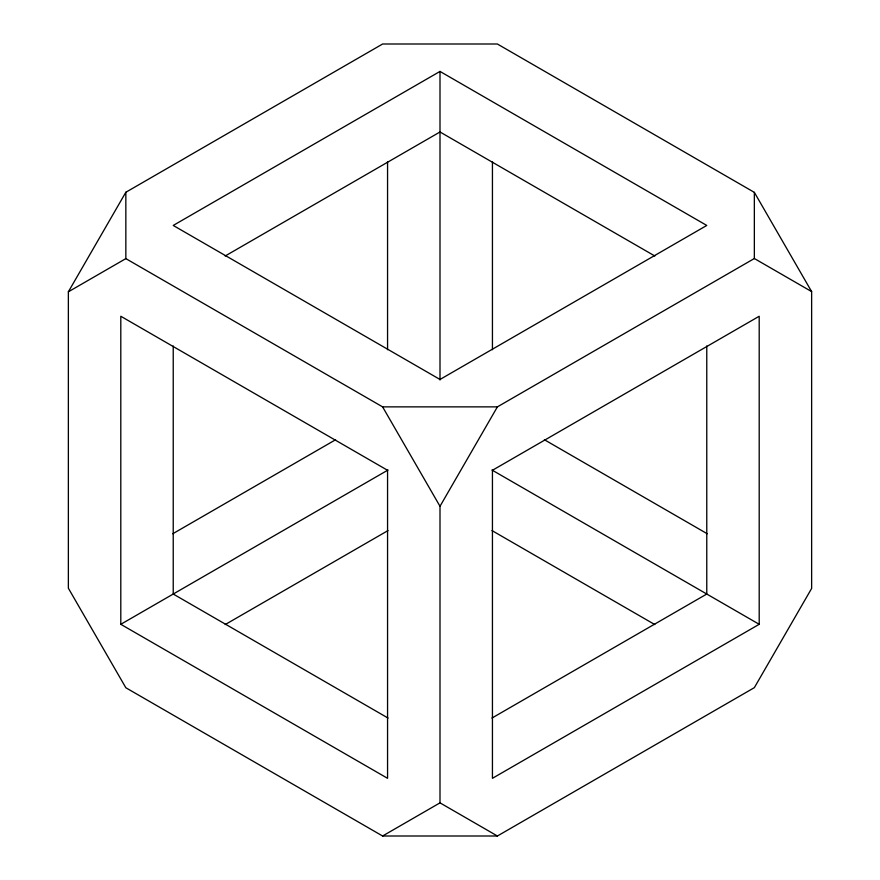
<?xml version="1.0" encoding="UTF-8"?>
<svg xmlns="http://www.w3.org/2000/svg" width="880" height="880" viewBox="0 0 880 880"><rect width="100%" height="100%" fill="white"/><g stroke="black" fill="none" stroke-linecap="round" stroke-linejoin="round"><path stroke-width="1.32" d="M125.84 192.258L125.84 258.621L382.602 406.868L497.398 406.868L754.347 258.522L754.347 192.368L497.365 44L382.635 44L125.84 192.258L68.365 291.808L68.365 588.214L125.84 687.753L382.602 836L497.398 836L754.347 687.654L811.635 588.423L811.635 291.599L754.347 192.368M382.602 836L440 802.857L440 506.286L497.398 406.868M440 71.423L173.228 225.445L440 379.467L706.772 225.445L440 71.423L440 380.039M68.365 291.808L125.84 258.621M225.17 256.003L440 131.978L654.83 256.003M172.766 533.753L335.599 439.747M120.802 624.305L387.563 778.316L387.563 470.283L120.802 316.261L120.802 624.305L388.058 469.997M225.203 624.569L388.036 530.563M491.942 718.058L706.772 594.033L706.772 345.961M759.198 624.305L492.437 778.316L492.437 470.283L759.198 316.261L759.198 624.305L491.942 469.997M754.347 258.522L811.635 291.599M544.401 439.747L707.234 533.753M491.964 530.563L654.797 624.569M388.058 718.058L173.228 594.033L173.228 345.961M440 802.857L497.398 836M382.602 406.868L440 506.286M492.437 161.711L492.437 349.734M387.563 161.711L387.563 349.734"/></g></svg>
